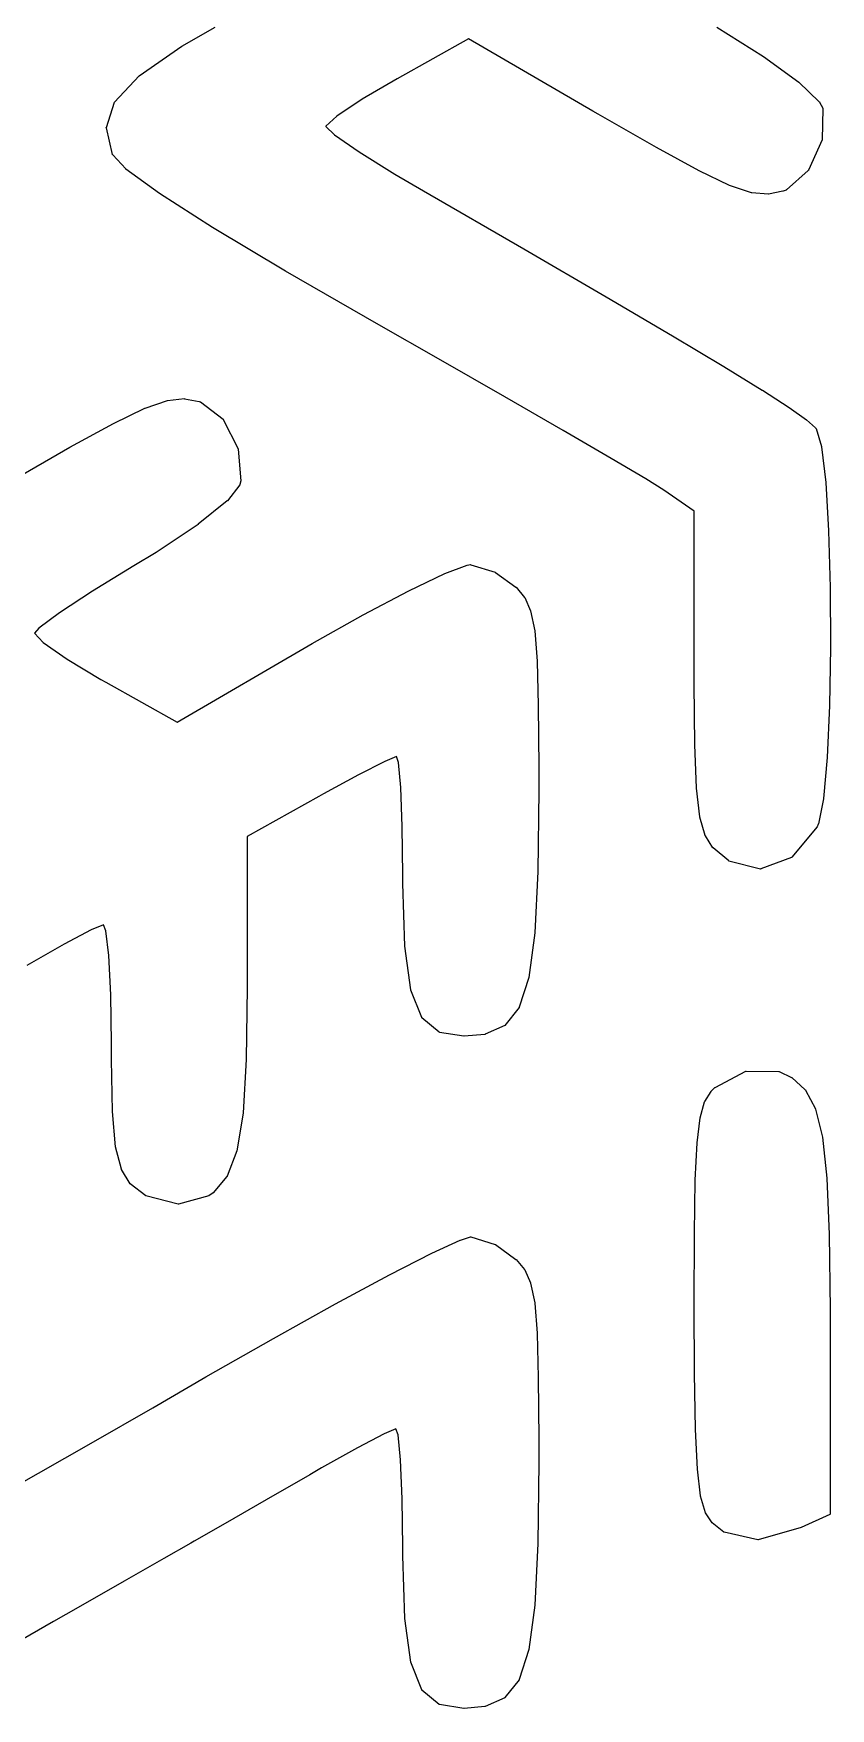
# Model space of a CAD drawing. Extents: x 175 to 215.1, y -115.1 to -74.9.
# Drawn here: x 209.1 to 215.12, y -95.77 to -83.11 of the extents above; entities that cross this region are included whole.
import ezdxf

# ---------------------------------------------------------------- set-up
doc = ezdxf.new("R2010")
doc.units = 0
doc.layers.add('BLACK', color=7, linetype='CONTINUOUS')

msp = doc.modelspace()

# ---------------------------------------------------------------- linework, layer by layer
at = {"layer": 'BLACK', "linetype": 'CONTINUOUS'}
for p, q in [((210.225, -83.2027), (210.476, -83.0577)), ((212.389, -83.1476), (211.85, -83.4491)), ((213.329, -83.694), (212.389, -83.1476)), ((214.265, -83.0581), (214.618, -83.2795)), ((209.902, -83.4261), (210.225, -83.2029)), ((210.225, -83.2028), (210.225, -83.2027)), ((210.225, -83.2029), (210.225, -83.2028)), ((210.225, -83.2029), (210.225, -83.2029)), ((214.618, -83.2795), (214.618, -83.2795)), ((214.618, -83.2795), (214.618, -83.2796)), ((214.618, -83.2796), (214.618, -83.2797)), ((214.618, -83.2797), (214.885, -83.4746)), ((209.716, -83.6248), (209.901, -83.4268)), ((209.901, -83.4267), (209.902, -83.4265)), ((209.901, -83.4268), (209.901, -83.4267)), ((209.901, -83.4267), (209.901, -83.4267)), ((209.901, -83.4268), (209.901, -83.4268)), ((209.902, -83.4265), (209.902, -83.4261)), ((209.902, -83.4261), (209.902, -83.4261)), ((209.902, -83.4261), (209.902, -83.4261)), ((211.85, -83.4491), (211.587, -83.6039)), ((214.885, -83.4746), (214.885, -83.4746)), ((214.885, -83.4746), (214.885, -83.4748)), ((214.885, -83.4748), (214.886, -83.475)), ((214.886, -83.475), (215.039, -83.6234)), ((209.654, -83.8174), (209.715, -83.6267)), ((209.715, -83.6261), (209.716, -83.6257)), ((209.715, -83.6264), (209.715, -83.6261)), ((209.715, -83.6265), (209.715, -83.6264)), ((209.715, -83.6266), (209.715, -83.6265)), ((209.715, -83.6267), (209.715, -83.6266)), ((209.716, -83.6249), (209.716, -83.6248)), ((209.716, -83.6248), (209.716, -83.6248)), ((209.716, -83.6252), (209.716, -83.6249)), ((209.716, -83.6256), (209.716, -83.6252)), ((209.716, -83.6257), (209.716, -83.6256)), ((209.716, -83.6256), (209.716, -83.6256)), ((211.587, -83.6039), (211.395, -83.7322)), ((215.039, -83.6234), (215.039, -83.6235)), ((215.039, -83.6235), (215.039, -83.6236)), ((215.039, -83.6236), (215.039, -83.6238)), ((215.039, -83.6238), (215.04, -83.624)), ((215.04, -83.624), (215.04, -83.6242)), ((215.04, -83.6242), (215.04, -83.6244)), ((215.04, -83.6244), (215.04, -83.6246)), ((215.04, -83.6246), (215.065, -83.6708)), ((215.066, -83.6733), (215.061, -83.9096)), ((215.065, -83.6708), (215.065, -83.6709)), ((215.065, -83.6709), (215.065, -83.6711)), ((215.065, -83.6711), (215.065, -83.6714)), ((215.065, -83.6714), (215.065, -83.6716)), ((215.065, -83.6716), (215.066, -83.6718)), ((215.066, -83.6718), (215.066, -83.6721)), ((215.066, -83.6721), (215.066, -83.6723)), ((215.066, -83.6723), (215.066, -83.6726)), ((215.066, -83.6726), (215.066, -83.6728)), ((215.066, -83.6728), (215.066, -83.673)), ((215.066, -83.673), (215.066, -83.6733)), ((211.395, -83.7322), (211.312, -83.8081)), ((213.369, -83.7173), (213.329, -83.694)), ((213.329, -83.694), (213.329, -83.694)), ((213.809, -83.9693), (213.369, -83.7173)), ((213.369, -83.7173), (213.369, -83.7173)), ((209.653, -83.8182), (209.654, -83.8181)), ((209.653, -83.8184), (209.653, -83.8182)), ((209.653, -83.8187), (209.653, -83.8184)), ((209.653, -83.819), (209.653, -83.8187)), ((209.653, -83.8192), (209.653, -83.819)), ((209.653, -83.8193), (209.653, -83.8192)), ((209.654, -83.8197), (209.653, -83.8193)), ((209.654, -83.8177), (209.654, -83.8174)), ((209.654, -83.8181), (209.654, -83.8177)), ((209.654, -83.82), (209.654, -83.8197)), ((209.654, -83.8201), (209.654, -83.82)), ((209.701, -84.0216), (209.654, -83.8201)), ((211.312, -83.8081), (211.312, -83.8087)), ((211.312, -83.8087), (211.378, -83.8724)), ((211.378, -83.8724), (211.563, -84)), ((215.06, -83.9115), (214.957, -84.1407)), ((215.061, -83.9106), (215.06, -83.911)), ((215.06, -83.911), (215.06, -83.9115)), ((215.061, -83.9096), (215.061, -83.9096)), ((215.061, -83.9096), (215.061, -83.9101)), ((215.061, -83.9101), (215.061, -83.9106)), ((215.061, -83.9106), (215.061, -83.9106)), ((215.061, -83.9106), (215.061, -83.9106)), ((209.701, -84.0218), (209.701, -84.0216)), ((209.701, -84.0221), (209.701, -84.0218)), ((209.701, -84.0223), (209.701, -84.0221)), ((209.701, -84.0225), (209.701, -84.0223)), ((209.701, -84.0227), (209.701, -84.0225)), ((209.702, -84.023), (209.701, -84.0227)), ((209.702, -84.0232), (209.702, -84.023)), ((209.702, -84.0233), (209.702, -84.0232)), ((209.702, -84.0235), (209.702, -84.0233)), ((209.702, -84.0238), (209.702, -84.0235)), ((209.802, -84.1303), (209.702, -84.0238)), ((209.702, -84.0238), (209.702, -84.0238)), ((211.563, -84), (211.833, -84.169)), ((213.809, -83.9694), (213.809, -83.9693)), ((213.809, -83.9693), (213.809, -83.9693)), ((213.809, -83.9693), (213.809, -83.9693)), ((214.131, -84.1449), (213.809, -83.9694)), ((209.802, -84.1306), (209.802, -84.1303)), ((209.802, -84.1309), (209.802, -84.1306)), ((209.802, -84.131), (209.802, -84.1309)), ((210.054, -84.3153), (209.802, -84.131)), ((211.833, -84.169), (212.049, -84.2966)), ((214.131, -84.145), (214.131, -84.1449)), ((214.131, -84.1449), (214.131, -84.1449)), ((214.362, -84.2549), (214.131, -84.145)), ((214.131, -84.145), (214.131, -84.145)), ((214.956, -84.1424), (214.791, -84.2888)), ((214.957, -84.1416), (214.956, -84.142)), ((214.956, -84.142), (214.956, -84.1423)), ((214.956, -84.1423), (214.956, -84.1423)), ((214.956, -84.1423), (214.956, -84.1424)), ((214.957, -84.1407), (214.957, -84.1407)), ((214.957, -84.1407), (214.957, -84.1408)), ((214.957, -84.1408), (214.957, -84.1408)), ((214.957, -84.1408), (214.957, -84.1412)), ((214.957, -84.1412), (214.957, -84.1416)), ((214.957, -84.1416), (214.957, -84.1416)), ((214.957, -84.1416), (214.957, -84.1416)), ((212.049, -84.2966), (212.049, -84.2966)), ((212.049, -84.2966), (212.807, -84.7352)), ((214.362, -84.2551), (214.362, -84.2549)), ((214.362, -84.2549), (214.362, -84.2549)), ((214.528, -84.31), (214.362, -84.2551)), ((214.362, -84.2551), (214.362, -84.2551)), ((214.765, -84.2986), (214.655, -84.3211)), ((214.766, -84.2985), (214.765, -84.2986)), ((214.789, -84.2897), (214.766, -84.2984)), ((214.766, -84.2984), (214.766, -84.2984)), ((214.766, -84.2984), (214.766, -84.2985)), ((214.79, -84.2895), (214.789, -84.2897)), ((214.791, -84.289), (214.79, -84.2893)), ((214.79, -84.2893), (214.79, -84.2893)), ((214.79, -84.2893), (214.79, -84.2894)), ((214.79, -84.2894), (214.79, -84.2895)), ((214.791, -84.2888), (214.791, -84.2888)), ((214.791, -84.2888), (214.791, -84.289)), ((210.054, -84.3154), (210.054, -84.3153)), ((210.054, -84.3153), (210.054, -84.3153)), ((210.455, -84.5729), (210.054, -84.3154)), ((210.054, -84.3154), (210.054, -84.3154)), ((214.528, -84.3101), (214.528, -84.31)), ((214.528, -84.3102), (214.528, -84.3101)), ((214.528, -84.3101), (214.528, -84.3101)), ((214.528, -84.3103), (214.528, -84.3102)), ((214.529, -84.3103), (214.528, -84.3103)), ((214.654, -84.3211), (214.529, -84.3103)), ((214.529, -84.3103), (214.529, -84.3103)), ((214.529, -84.3103), (214.529, -84.3103)), ((214.655, -84.3211), (214.654, -84.3211)), ((214.654, -84.3211), (214.654, -84.3212)), ((214.654, -84.3212), (214.654, -84.3211)), ((214.654, -84.3211), (214.654, -84.3211)), ((214.655, -84.3211), (214.655, -84.3211)), ((214.655, -84.3211), (214.655, -84.3211)), ((214.655, -84.3211), (214.655, -84.3211)), ((210.456, -84.573), (210.455, -84.5729)), ((210.455, -84.5729), (210.455, -84.5729)), ((211.008, -84.9041), (210.456, -84.573)), ((210.456, -84.573), (210.456, -84.573)), ((212.807, -84.7352), (212.807, -84.7352)), ((212.807, -84.7352), (212.807, -84.7352)), ((212.807, -84.7352), (213.43, -85.0977)), ((211.712, -85.3092), (211.008, -84.9041)), ((211.008, -84.9041), (211.008, -84.9041)), ((211.008, -84.9041), (211.008, -84.9041)), ((211.008, -84.9041), (211.008, -84.9041)), ((213.43, -85.0977), (213.43, -85.0977)), ((213.43, -85.0977), (213.43, -85.0977)), ((213.43, -85.0977), (213.93, -85.3915)), ((212.163, -85.5655), (211.712, -85.3092)), ((211.712, -85.3092), (211.712, -85.3092)), ((211.712, -85.3092), (211.712, -85.3092)), ((213.93, -85.3915), (213.93, -85.3915)), ((213.93, -85.3915), (213.93, -85.3915)), ((213.93, -85.3915), (214.319, -85.6238)), ((212.663, -85.8514), (212.163, -85.5655)), ((212.163, -85.5655), (212.163, -85.5655)), ((214.319, -85.6238), (214.319, -85.6239)), ((214.319, -85.6239), (214.319, -85.6239)), ((214.319, -85.6239), (214.609, -85.8021)), ((214.609, -85.8021), (214.61, -85.8021)), ((214.61, -85.8021), (214.61, -85.8022)), ((214.61, -85.8022), (214.61, -85.8022)), ((214.61, -85.8022), (214.813, -85.9337)), ((209.708, -86.0533), (209.945, -85.939)), ((209.945, -85.9389), (209.946, -85.9388)), ((209.945, -85.939), (209.945, -85.9389)), ((209.945, -85.939), (209.945, -85.939)), ((209.946, -85.9388), (210.115, -85.8803)), ((210.115, -85.8801), (210.116, -85.88)), ((210.115, -85.8802), (210.115, -85.8801)), ((210.115, -85.8803), (210.115, -85.8802)), ((210.115, -85.8802), (210.115, -85.8802)), ((210.115, -85.8803), (210.115, -85.8803)), ((210.116, -85.88), (210.243, -85.8664)), ((210.116, -85.88), (210.116, -85.88)), ((210.116, -85.88), (210.116, -85.88)), ((210.243, -85.8664), (210.243, -85.8664)), ((210.243, -85.8664), (210.243, -85.8664)), ((210.243, -85.8664), (210.243, -85.8664)), ((210.243, -85.8664), (210.244, -85.8664)), ((210.244, -85.8664), (210.244, -85.8664)), ((210.244, -85.8664), (210.244, -85.8665)), ((210.244, -85.8665), (210.244, -85.8665)), ((210.244, -85.8665), (210.355, -85.887)), ((210.355, -85.887), (210.355, -85.887)), ((210.355, -85.887), (210.355, -85.8871)), ((210.355, -85.8871), (210.356, -85.8871)), ((210.356, -85.8871), (210.363, -85.8895)), ((210.363, -85.8895), (210.363, -85.8895)), ((210.363, -85.8895), (210.364, -85.8896)), ((210.364, -85.8896), (210.364, -85.8898)), ((210.364, -85.8898), (210.364, -85.8898)), ((210.364, -85.8898), (210.364, -85.8899)), ((210.364, -85.8899), (210.365, -85.8901)), ((210.365, -85.8901), (210.365, -85.8903)), ((210.365, -85.8903), (210.535, -86.021)), ((212.663, -85.8515), (212.663, -85.8514)), ((213.105, -86.1068), (212.663, -85.8515)), ((214.813, -85.9337), (214.813, -85.9338)), ((214.813, -85.9338), (214.813, -85.9338)), ((214.813, -85.9338), (214.813, -85.9338)), ((214.813, -85.9338), (214.943, -86.026)), ((209.378, -86.2342), (209.708, -86.0534)), ((209.708, -86.0534), (209.708, -86.0533)), ((209.708, -86.0533), (209.708, -86.0533)), ((209.708, -86.0534), (209.708, -86.0534)), ((210.535, -86.021), (210.535, -86.021)), ((210.535, -86.021), (210.535, -86.0211)), ((210.535, -86.0211), (210.535, -86.0211)), ((210.535, -86.0211), (210.536, -86.0214)), ((210.536, -86.0214), (210.536, -86.0217)), ((210.536, -86.0217), (210.536, -86.0218)), ((210.536, -86.0218), (210.536, -86.0218)), ((210.536, -86.0218), (210.536, -86.0222)), ((210.536, -86.0222), (210.536, -86.0225)), ((210.536, -86.0225), (210.536, -86.0226)), ((210.536, -86.0226), (210.536, -86.0227)), ((210.536, -86.0227), (210.649, -86.2456)), ((214.943, -86.026), (214.943, -86.0261)), ((214.943, -86.0261), (214.943, -86.0262)), ((214.943, -86.0262), (214.943, -86.0264)), ((214.943, -86.0264), (215.01, -86.0866)), ((213.468, -86.3183), (213.105, -86.1068)), ((213.105, -86.1068), (213.105, -86.1068)), ((215.01, -86.0866), (215.01, -86.0866)), ((215.01, -86.0866), (215.01, -86.0869)), ((215.01, -86.0869), (215.011, -86.0871)), ((215.011, -86.0871), (215.014, -86.0912)), ((215.014, -86.0912), (215.014, -86.0912)), ((215.014, -86.0912), (215.014, -86.0916)), ((215.014, -86.0916), (215.015, -86.092)), ((215.015, -86.092), (215.015, -86.092)), ((215.015, -86.092), (215.015, -86.0921)), ((215.015, -86.0921), (215.015, -86.0926)), ((215.015, -86.0926), (215.015, -86.0929)), ((215.015, -86.0929), (215.015, -86.093)), ((215.015, -86.093), (215.015, -86.093)), ((215.015, -86.093), (215.015, -86.093)), ((215.015, -86.093), (215.056, -86.2291)), ((208.929, -86.4924), (209.378, -86.2342)), ((209.378, -86.2342), (209.378, -86.2342)), ((209.378, -86.2342), (209.378, -86.2342)), ((209.378, -86.2342), (209.378, -86.2342)), ((210.649, -86.2456), (210.649, -86.2457)), ((210.649, -86.2457), (210.649, -86.2461)), ((210.649, -86.2461), (210.65, -86.2465)), ((210.65, -86.2465), (210.65, -86.2465)), ((210.65, -86.2465), (210.65, -86.2466)), ((210.65, -86.2466), (210.65, -86.2471)), ((210.65, -86.2471), (210.65, -86.2475)), ((210.65, -86.2475), (210.669, -86.487)), ((213.468, -86.3184), (213.468, -86.3183)), ((213.468, -86.3183), (213.468, -86.3183)), ((213.729, -86.4731), (213.468, -86.3184)), ((215.056, -86.2291), (215.056, -86.2291)), ((215.056, -86.2291), (215.056, -86.2296)), ((215.056, -86.2296), (215.056, -86.2299)), ((215.056, -86.2299), (215.088, -86.4991)), ((210.662, -86.5178), (210.568, -86.6387)), ((210.663, -86.517), (210.662, -86.5174)), ((210.662, -86.5174), (210.662, -86.5177)), ((210.662, -86.5177), (210.662, -86.5178)), ((210.662, -86.5178), (210.662, -86.5178)), ((210.669, -86.4884), (210.663, -86.5159)), ((210.663, -86.5159), (210.663, -86.5159)), ((210.663, -86.5159), (210.663, -86.516)), ((210.663, -86.516), (210.663, -86.5161)), ((210.663, -86.5161), (210.663, -86.5165)), ((210.663, -86.5165), (210.663, -86.5168)), ((210.663, -86.5168), (210.663, -86.5169)), ((210.663, -86.5169), (210.663, -86.517)), ((210.669, -86.487), (210.669, -86.487)), ((210.669, -86.487), (210.669, -86.4873)), ((210.669, -86.4873), (210.669, -86.4875)), ((210.669, -86.4875), (210.669, -86.4877)), ((210.669, -86.4877), (210.669, -86.488)), ((210.669, -86.488), (210.669, -86.4882)), ((210.669, -86.4882), (210.669, -86.4884)), ((213.864, -86.5577), (213.729, -86.4731)), ((214.095, -86.7168), (213.864, -86.5577)), ((215.088, -86.4991), (215.088, -86.4992)), ((215.088, -86.4992), (215.088, -86.4993)), ((215.088, -86.4993), (215.088, -86.4994)), ((215.088, -86.4994), (215.11, -86.8655)), ((210.567, -86.6395), (210.348, -86.816)), ((210.568, -86.6391), (210.567, -86.6394)), ((210.567, -86.6394), (210.567, -86.6395)), ((210.567, -86.6395), (210.567, -86.6395)), ((210.568, -86.6387), (210.568, -86.6387)), ((210.568, -86.6387), (210.568, -86.6388)), ((210.568, -86.6388), (210.568, -86.6388)), ((210.568, -86.6388), (210.568, -86.6391)), ((210.348, -86.8162), (210.03, -87.0282)), ((210.348, -86.816), (210.348, -86.816)), ((210.348, -86.816), (210.348, -86.8161)), ((210.348, -86.8161), (210.348, -86.8162)), ((214.095, -87.9083), (214.095, -86.7168)), ((215.11, -86.8655), (215.11, -86.8656)), ((215.11, -86.8656), (215.11, -86.8656)), ((215.11, -86.8656), (215.11, -86.8657)), ((215.11, -86.8657), (215.122, -87.2927)), ((210.03, -87.0283), (209.862, -87.1299)), ((210.03, -87.0282), (210.03, -87.0282)), ((210.03, -87.0282), (210.03, -87.0283)), ((210.03, -87.0283), (210.03, -87.0283)), ((209.862, -87.1299), (209.549, -87.3202)), ((209.862, -87.1299), (209.862, -87.1299)), ((209.862, -87.1299), (209.862, -87.1299)), ((211.938, -87.3183), (212.21, -87.188)), ((212.21, -87.1878), (212.379, -87.1248)), ((212.21, -87.1879), (212.21, -87.1878)), ((212.21, -87.188), (212.21, -87.1879)), ((212.21, -87.188), (212.21, -87.188)), ((212.379, -87.1246), (212.38, -87.1245)), ((212.379, -87.1247), (212.379, -87.1246)), ((212.379, -87.1248), (212.379, -87.1247)), ((212.379, -87.1247), (212.379, -87.1247)), ((212.379, -87.1247), (212.379, -87.1247)), ((212.38, -87.1245), (212.404, -87.121)), ((212.38, -87.1245), (212.38, -87.1245)), ((212.38, -87.1245), (212.38, -87.1245)), ((212.404, -87.121), (212.404, -87.121)), ((212.404, -87.121), (212.404, -87.121)), ((212.404, -87.121), (212.404, -87.121)), ((212.404, -87.121), (212.405, -87.121)), ((212.405, -87.121), (212.405, -87.121)), ((212.405, -87.121), (212.405, -87.121)), ((212.405, -87.121), (212.405, -87.121)), ((212.405, -87.121), (212.406, -87.1211)), ((212.406, -87.1211), (212.406, -87.1212)), ((212.406, -87.1212), (212.406, -87.1212)), ((212.406, -87.1212), (212.406, -87.1212)), ((212.406, -87.1212), (212.592, -87.1787)), ((212.592, -87.1787), (212.592, -87.1788)), ((212.592, -87.1788), (212.592, -87.1789)), ((212.592, -87.1789), (212.593, -87.179)), ((212.593, -87.179), (212.593, -87.1791)), ((212.593, -87.1791), (212.593, -87.1792)), ((212.593, -87.1792), (212.593, -87.1793)), ((212.593, -87.1793), (212.594, -87.1795)), ((212.594, -87.1795), (212.748, -87.2913)), ((209.549, -87.3202), (209.299, -87.4841)), ((211.593, -87.4999), (211.938, -87.3183)), ((211.938, -87.3183), (211.938, -87.3183)), ((211.938, -87.3183), (211.938, -87.3183)), ((211.938, -87.3183), (211.938, -87.3183)), ((212.748, -87.2913), (212.748, -87.2913)), ((212.748, -87.2913), (212.748, -87.2914)), ((212.748, -87.2914), (212.748, -87.2914)), ((212.748, -87.2914), (212.749, -87.2917)), ((212.749, -87.2917), (212.749, -87.292)), ((212.749, -87.292), (212.749, -87.2921)), ((212.749, -87.2921), (212.749, -87.2921)), ((212.749, -87.2921), (212.813, -87.3685)), ((215.122, -87.2927), (215.122, -87.2927)), ((215.122, -87.2927), (215.122, -87.2928)), ((215.122, -87.2928), (215.122, -87.2928)), ((215.122, -87.2928), (215.124, -87.7446)), ((212.813, -87.3685), (212.813, -87.3686)), ((212.813, -87.3686), (212.813, -87.3687)), ((212.813, -87.3687), (212.813, -87.3688)), ((212.813, -87.3688), (212.813, -87.3691)), ((212.813, -87.3691), (212.814, -87.3694)), ((212.814, -87.3694), (212.814, -87.3695)), ((212.814, -87.3695), (212.814, -87.3696)), ((212.814, -87.3696), (212.859, -87.4693)), ((212.859, -87.4693), (212.859, -87.4694)), ((212.859, -87.4694), (212.859, -87.4694)), ((212.859, -87.4694), (212.859, -87.4694)), ((212.859, -87.4694), (212.859, -87.4699)), ((212.859, -87.4699), (212.859, -87.4703)), ((212.859, -87.4703), (212.859, -87.4703)), ((212.859, -87.4703), (212.859, -87.4704)), ((212.859, -87.4704), (212.89, -87.6209)), ((209.144, -87.6003), (209.111, -87.6393)), ((209.299, -87.4841), (209.144, -87.6003)), ((211.209, -87.7169), (211.593, -87.5)), ((211.593, -87.5), (211.593, -87.4999)), ((211.593, -87.4999), (211.593, -87.4999)), ((211.593, -87.4999), (211.593, -87.4999)), ((209.111, -87.6393), (209.177, -87.7085)), ((209.177, -87.7085), (209.357, -87.8345)), ((210.188, -88.3107), (211.209, -87.7169)), ((211.209, -87.7169), (211.209, -87.7169)), ((211.209, -87.7169), (211.209, -87.7169)), ((212.89, -87.6209), (212.89, -87.6209)), ((212.89, -87.6209), (212.89, -87.6212)), ((212.89, -87.6212), (212.89, -87.6214)), ((212.89, -87.6214), (212.908, -87.8503)), ((209.357, -87.8345), (209.613, -87.9887)), ((212.908, -87.8503), (212.908, -87.8504)), ((212.908, -87.8504), (212.908, -87.8505)), ((212.908, -87.8505), (212.908, -87.8505)), ((212.908, -87.8505), (212.917, -88.1853)), ((215.124, -87.7447), (215.117, -88.1853)), ((215.124, -87.7446), (215.124, -87.7447)), ((215.124, -87.7447), (215.124, -87.7447)), ((215.124, -87.7447), (215.124, -87.7447)), ((214.095, -88.0221), (214.095, -87.9083)), ((209.613, -87.9887), (209.649, -88.009)), ((209.649, -88.009), (209.649, -88.009)), ((209.649, -88.009), (210.188, -88.3107)), ((214.095, -88.0222), (214.095, -88.0221)), ((214.1, -88.4829), (214.095, -88.0222)), ((212.917, -88.1853), (212.917, -88.1854)), ((212.917, -88.1854), (212.917, -88.1854)), ((212.917, -88.1854), (212.917, -88.1854)), ((212.917, -88.1854), (212.92, -88.6537)), ((215.117, -88.1855), (215.099, -88.5788)), ((215.117, -88.1853), (215.117, -88.1854)), ((215.117, -88.1854), (215.117, -88.1855)), ((215.117, -88.1855), (215.117, -88.1855)), ((214.1, -88.483), (214.1, -88.4829)), ((214.1, -88.4831), (214.1, -88.483)), ((214.1, -88.483), (214.1, -88.483)), ((214.113, -88.8087), (214.1, -88.4831)), ((211.758, -88.6084), (211.559, -88.7098)), ((211.846, -88.572), (211.758, -88.6084)), ((211.86, -88.617), (211.846, -88.572)), ((215.099, -88.579), (215.071, -88.889)), ((215.099, -88.5788), (215.099, -88.5789)), ((215.099, -88.5789), (215.099, -88.579)), ((215.099, -88.579), (215.099, -88.579)), ((211.559, -88.7098), (211.294, -88.8534)), ((211.878, -88.8052), (211.86, -88.617)), ((212.92, -88.6537), (212.92, -88.6537)), ((212.92, -88.6537), (212.92, -88.8249)), ((211.294, -88.8534), (211.259, -88.8733)), ((211.294, -88.8534), (211.294, -88.8534)), ((211.889, -89.1008), (211.878, -88.8052)), ((212.92, -88.825), (212.913, -89.4391)), ((212.92, -88.8249), (212.92, -88.825)), ((214.113, -88.8088), (214.113, -88.8087)), ((214.113, -88.8089), (214.113, -88.8088)), ((214.113, -88.809), (214.113, -88.8089)), ((214.138, -89.0277), (214.113, -88.809)), ((211.259, -88.8733), (210.718, -89.1755)), ((215.071, -88.8896), (215.033, -89.0802)), ((215.071, -88.889), (215.071, -88.8891)), ((215.071, -88.8891), (215.071, -88.8893)), ((215.071, -88.8893), (215.071, -88.8896)), ((211.894, -89.4689), (211.889, -89.1008)), ((214.138, -89.0281), (214.138, -89.0277)), ((214.138, -89.0285), (214.138, -89.0281)), ((214.178, -89.1687), (214.138, -89.0285)), ((214.138, -89.0285), (214.138, -89.0285)), ((215.023, -89.1033), (214.833, -89.3315)), ((215.032, -89.0812), (215.023, -89.1021)), ((215.023, -89.1021), (215.023, -89.1021)), ((215.023, -89.1021), (215.023, -89.1023)), ((215.023, -89.1023), (215.023, -89.1025)), ((215.023, -89.1025), (215.023, -89.1027)), ((215.023, -89.1027), (215.023, -89.103)), ((215.023, -89.103), (215.023, -89.1031)), ((215.023, -89.1031), (215.023, -89.1033)), ((215.033, -89.0802), (215.032, -89.0812)), ((215.032, -89.0812), (215.032, -89.0812)), ((215.033, -89.0802), (215.033, -89.0802)), ((210.718, -89.1755), (210.718, -90.3139)), ((214.178, -89.1688), (214.178, -89.1687)), ((214.178, -89.1691), (214.178, -89.1688)), ((214.178, -89.1693), (214.178, -89.1691)), ((214.178, -89.1696), (214.178, -89.1693)), ((214.178, -89.1697), (214.178, -89.1696)), ((214.179, -89.1699), (214.178, -89.1697)), ((214.179, -89.17), (214.179, -89.1699)), ((214.236, -89.2599), (214.179, -89.17)), ((214.236, -89.26), (214.236, -89.2599)), ((214.236, -89.2603), (214.236, -89.26)), ((214.236, -89.2604), (214.236, -89.2603)), ((214.237, -89.2606), (214.236, -89.2604)), ((214.237, -89.2608), (214.237, -89.2606)), ((214.237, -89.261), (214.237, -89.2608)), ((214.355, -89.3598), (214.237, -89.261)), ((214.237, -89.261), (214.237, -89.261)), ((214.355, -89.3599), (214.355, -89.3598)), ((214.355, -89.36), (214.355, -89.3599)), ((214.356, -89.3602), (214.355, -89.36)), ((214.356, -89.3604), (214.356, -89.3602)), ((214.356, -89.3605), (214.356, -89.3604)), ((214.356, -89.3604), (214.356, -89.3604)), ((214.357, -89.3606), (214.356, -89.3605)), ((214.357, -89.3608), (214.357, -89.3606)), ((214.595, -89.4211), (214.357, -89.3608)), ((214.357, -89.3608), (214.357, -89.3608)), ((214.357, -89.3608), (214.357, -89.3608)), ((214.357, -89.3608), (214.357, -89.3608)), ((214.83, -89.333), (214.598, -89.4209)), ((214.831, -89.3329), (214.83, -89.333)), ((214.832, -89.3324), (214.831, -89.3326)), ((214.831, -89.3326), (214.831, -89.3327)), ((214.831, -89.3327), (214.831, -89.3328)), ((214.831, -89.3328), (214.831, -89.3329)), ((214.833, -89.3315), (214.832, -89.3316)), ((214.832, -89.3316), (214.832, -89.3318)), ((214.832, -89.3318), (214.832, -89.332)), ((214.832, -89.332), (214.832, -89.3321)), ((214.832, -89.3321), (214.832, -89.3322)), ((214.832, -89.3322), (214.832, -89.3324)), ((211.894, -89.5312), (211.894, -89.4689)), ((212.913, -89.4393), (212.891, -89.9042)), ((212.913, -89.4391), (212.913, -89.4392)), ((212.913, -89.4392), (212.913, -89.4392)), ((212.913, -89.4392), (212.913, -89.4393)), ((214.596, -89.4212), (214.595, -89.4211)), ((214.595, -89.4211), (214.595, -89.4211)), ((214.595, -89.4211), (214.595, -89.4211)), ((214.595, -89.4211), (214.595, -89.4211)), ((214.597, -89.4212), (214.596, -89.4212)), ((214.596, -89.4212), (214.596, -89.4212)), ((214.596, -89.4212), (214.596, -89.4212)), ((214.596, -89.4212), (214.596, -89.4212)), ((214.596, -89.4212), (214.596, -89.4212)), ((214.598, -89.4209), (214.597, -89.4209)), ((214.597, -89.4209), (214.597, -89.4209)), ((214.597, -89.4209), (214.597, -89.4209)), ((214.597, -89.4209), (214.597, -89.421)), ((214.597, -89.421), (214.597, -89.4212)), ((214.597, -89.4212), (214.597, -89.4212)), ((211.894, -89.5313), (211.894, -89.5312)), ((211.894, -89.5312), (211.894, -89.5312)), ((211.908, -90.0048), (211.894, -89.5313)), ((211.894, -89.5313), (211.894, -89.5313)), ((209.631, -89.842), (209.54, -89.8807)), ((209.65, -89.8873), (209.631, -89.842)), ((209.335, -89.9903), (209.054, -90.1499)), ((209.54, -89.8807), (209.335, -89.9903)), ((209.672, -90.0753), (209.65, -89.8873)), ((211.909, -90.0051), (211.908, -90.0048)), ((211.909, -90.0053), (211.909, -90.0051)), ((211.909, -90.0054), (211.909, -90.0053)), ((211.953, -90.3351), (211.909, -90.0054)), ((212.891, -89.9046), (212.846, -90.24)), ((212.891, -89.9042), (212.891, -89.9043)), ((212.891, -89.9043), (212.891, -89.9044)), ((212.891, -89.9044), (212.891, -89.9046)), ((209.687, -90.3709), (209.672, -90.0753)), ((212.846, -90.2409), (212.773, -90.4665)), ((212.846, -90.24), (212.846, -90.2401)), ((212.846, -90.2401), (212.846, -90.2405)), ((212.846, -90.2405), (212.846, -90.2409)), ((209.692, -90.7388), (209.687, -90.3709)), ((210.718, -90.3139), (210.711, -90.8612)), ((211.953, -90.3352), (211.953, -90.3351)), ((211.953, -90.3353), (211.953, -90.3352)), ((211.953, -90.3357), (211.953, -90.3353)), ((211.954, -90.3361), (211.953, -90.3357)), ((211.954, -90.3362), (211.954, -90.3361)), ((211.954, -90.3363), (211.954, -90.3362)), ((212.037, -90.5443), (211.954, -90.3363)), ((211.954, -90.3363), (211.954, -90.3363)), ((212.772, -90.468), (212.665, -90.6036)), ((212.773, -90.4672), (212.772, -90.4673)), ((212.772, -90.4673), (212.772, -90.4674)), ((212.772, -90.4674), (212.772, -90.4677)), ((212.772, -90.4677), (212.772, -90.468)), ((212.773, -90.4665), (212.773, -90.4665)), ((212.773, -90.4665), (212.773, -90.4669)), ((212.773, -90.4669), (212.773, -90.4672)), ((212.037, -90.5445), (212.037, -90.5443)), ((212.037, -90.5447), (212.037, -90.5445)), ((212.037, -90.545), (212.037, -90.5447)), ((212.037, -90.5452), (212.037, -90.545)), ((212.037, -90.5454), (212.037, -90.5452)), ((212.038, -90.5456), (212.037, -90.5454)), ((212.038, -90.5458), (212.038, -90.5456)), ((212.038, -90.546), (212.038, -90.5458)), ((212.038, -90.5461), (212.038, -90.546)), ((212.038, -90.5463), (212.038, -90.5461)), ((212.168, -90.6544), (212.038, -90.5463)), ((212.038, -90.5463), (212.038, -90.5463)), ((212.663, -90.605), (212.516, -90.6703)), ((212.664, -90.6046), (212.663, -90.6047)), ((212.663, -90.6047), (212.663, -90.6049)), ((212.663, -90.6049), (212.663, -90.605)), ((212.663, -90.605), (212.663, -90.605)), ((212.665, -90.6038), (212.664, -90.6039)), ((212.664, -90.6039), (212.664, -90.6041)), ((212.664, -90.6041), (212.664, -90.6043)), ((212.664, -90.6043), (212.664, -90.6044)), ((212.664, -90.6044), (212.664, -90.6046)), ((212.665, -90.6036), (212.665, -90.6036)), ((212.665, -90.6036), (212.665, -90.6038)), ((209.693, -90.8614), (209.692, -90.7388)), ((209.692, -90.7388), (209.692, -90.7388)), ((212.168, -90.6546), (212.168, -90.6544)), ((212.169, -90.6548), (212.168, -90.6546)), ((212.169, -90.6549), (212.169, -90.6548)), ((212.169, -90.655), (212.169, -90.6549)), ((212.169, -90.6551), (212.169, -90.655)), ((212.17, -90.6552), (212.169, -90.6551)), ((212.17, -90.6553), (212.17, -90.6552)), ((212.17, -90.6554), (212.17, -90.6553)), ((212.171, -90.6555), (212.17, -90.6554)), ((212.17, -90.6554), (212.17, -90.6554)), ((212.355, -90.6856), (212.171, -90.6555)), ((212.171, -90.6555), (212.171, -90.6555)), ((212.356, -90.6856), (212.355, -90.6856)), ((212.356, -90.6857), (212.356, -90.6856)), ((212.357, -90.6857), (212.356, -90.6857)), ((212.356, -90.6857), (212.356, -90.6857)), ((212.356, -90.6857), (212.356, -90.6857)), ((212.514, -90.6707), (212.357, -90.6857)), ((212.357, -90.6857), (212.357, -90.6857)), ((212.357, -90.6857), (212.357, -90.6857)), ((212.515, -90.6706), (212.514, -90.6707)), ((212.514, -90.6707), (212.514, -90.6707)), ((212.516, -90.6703), (212.515, -90.6704)), ((212.515, -90.6704), (212.515, -90.6704)), ((212.515, -90.6704), (212.515, -90.6705)), ((212.515, -90.6705), (212.515, -90.6706)), ((212.515, -90.6706), (212.515, -90.6706)), ((209.693, -90.8615), (209.693, -90.8614)), ((209.693, -90.8614), (209.693, -90.8614)), ((209.693, -90.8614), (209.693, -90.8614)), ((209.701, -91.2546), (209.693, -90.8615)), ((210.711, -90.8614), (210.686, -91.265)), ((210.711, -90.8612), (210.711, -90.8613)), ((210.711, -90.8613), (210.711, -90.8614)), ((210.711, -90.8614), (210.711, -90.8614)), ((214.253, -91.0717), (214.485, -90.9499)), ((214.485, -90.9497), (214.486, -90.9496)), ((214.485, -90.9498), (214.485, -90.9497)), ((214.485, -90.9499), (214.485, -90.9498)), ((214.485, -90.9499), (214.485, -90.9499)), ((214.486, -90.9495), (214.486, -90.9494)), ((214.486, -90.9494), (214.487, -90.9494)), ((214.486, -90.9496), (214.486, -90.9495)), ((214.486, -90.9495), (214.486, -90.9495)), ((214.487, -90.9494), (214.487, -90.9493)), ((214.487, -90.9493), (214.734, -90.9521)), ((214.487, -90.9494), (214.487, -90.9494)), ((214.487, -90.9494), (214.487, -90.9494)), ((214.734, -90.9521), (214.734, -90.9521)), ((214.734, -90.9521), (214.734, -90.9522)), ((214.734, -90.9522), (214.734, -90.9521)), ((214.734, -90.9521), (214.735, -90.9522)), ((214.735, -90.9522), (214.735, -90.9523)), ((214.735, -90.9523), (214.735, -90.9523)), ((214.735, -90.9523), (214.735, -90.9523)), ((214.735, -90.9523), (214.736, -90.9524)), ((214.736, -90.9524), (214.736, -90.9526)), ((214.736, -90.9526), (214.736, -90.9526)), ((214.736, -90.9526), (214.736, -90.9526)), ((214.736, -90.9526), (214.83, -90.9963)), ((214.83, -90.9963), (214.83, -90.9963)), ((214.83, -90.9963), (214.831, -90.9964)), ((214.831, -90.9964), (214.831, -90.9965)), ((214.831, -90.9965), (214.831, -90.9967)), ((214.831, -90.9967), (214.831, -90.9968)), ((214.831, -90.9968), (214.831, -90.997)), ((214.831, -90.997), (214.832, -90.9971)), ((214.832, -90.9971), (214.933, -91.0909)), ((214.174, -91.1792), (214.222, -91.102)), ((214.222, -91.1019), (214.223, -91.1016)), ((214.222, -91.102), (214.222, -91.1019)), ((214.222, -91.1019), (214.222, -91.1019)), ((214.222, -91.1019), (214.222, -91.1019)), ((214.223, -91.1011), (214.251, -91.0726)), ((214.223, -91.1012), (214.223, -91.1011)), ((214.223, -91.1016), (214.223, -91.1012)), ((214.223, -91.1012), (214.223, -91.1012)), ((214.251, -91.0725), (214.252, -91.0724)), ((214.251, -91.0726), (214.251, -91.0725)), ((214.252, -91.0718), (214.253, -91.0717)), ((214.252, -91.0719), (214.252, -91.0718)), ((214.252, -91.0721), (214.252, -91.0719)), ((214.252, -91.0722), (214.252, -91.0721)), ((214.252, -91.0724), (214.252, -91.0722)), ((214.933, -91.0909), (214.933, -91.091)), ((214.933, -91.091), (214.934, -91.0912)), ((214.934, -91.0912), (214.934, -91.0914)), ((214.934, -91.0914), (214.934, -91.0916)), ((214.934, -91.0916), (214.934, -91.0917)), ((214.934, -91.0917), (214.934, -91.092)), ((214.934, -91.092), (214.934, -91.0923)), ((214.934, -91.0923), (215.01, -91.234)), ((209.701, -91.2548), (209.701, -91.2546)), ((209.701, -91.2549), (209.701, -91.2548)), ((209.701, -91.255), (209.701, -91.2549)), ((209.724, -91.5201), (209.701, -91.255)), ((210.686, -91.2655), (210.64, -91.5505)), ((210.686, -91.265), (210.686, -91.2651)), ((210.686, -91.2651), (210.686, -91.2653)), ((210.686, -91.2653), (210.686, -91.2655)), ((214.139, -91.301), (214.173, -91.1805)), ((214.173, -91.1795), (214.174, -91.1794)), ((214.173, -91.1798), (214.173, -91.1795)), ((214.173, -91.1801), (214.173, -91.1798)), ((214.173, -91.1803), (214.173, -91.1801)), ((214.173, -91.1804), (214.173, -91.1803)), ((214.173, -91.1805), (214.173, -91.1804)), ((214.174, -91.1794), (214.174, -91.1792)), ((215.01, -91.234), (215.01, -91.2341)), ((215.01, -91.2341), (215.01, -91.2342)), ((215.01, -91.2342), (215.01, -91.2342)), ((215.01, -91.2342), (215.01, -91.2346)), ((215.01, -91.2346), (215.01, -91.235)), ((215.01, -91.235), (215.01, -91.2351)), ((215.01, -91.2351), (215.01, -91.2352)), ((215.01, -91.2352), (215.063, -91.4483)), ((214.116, -91.4907), (214.139, -91.3018)), ((214.139, -91.3013), (214.139, -91.301)), ((214.139, -91.3017), (214.139, -91.3013)), ((214.139, -91.3018), (214.139, -91.3017)), ((209.724, -91.5205), (209.724, -91.5201)), ((209.724, -91.5208), (209.724, -91.5205)), ((209.724, -91.5209), (209.724, -91.5208)), ((209.767, -91.6908), (209.724, -91.5209)), ((214.103, -91.7737), (214.116, -91.4911)), ((214.116, -91.4909), (214.116, -91.4907)), ((214.116, -91.491), (214.116, -91.4909)), ((214.116, -91.4911), (214.116, -91.491)), ((215.063, -91.4483), (215.063, -91.4484)), ((215.063, -91.4484), (215.063, -91.4487)), ((215.063, -91.4487), (215.063, -91.449)), ((215.063, -91.449), (215.097, -91.757)), ((210.639, -91.5514), (210.566, -91.7429)), ((210.64, -91.551), (210.639, -91.5514)), ((210.64, -91.5505), (210.64, -91.5505)), ((210.64, -91.5505), (210.64, -91.551)), ((209.767, -91.691), (209.767, -91.6908)), ((209.767, -91.6913), (209.767, -91.691)), ((209.767, -91.6915), (209.767, -91.6913)), ((209.767, -91.6917), (209.767, -91.6915)), ((209.767, -91.6919), (209.767, -91.6917)), ((209.767, -91.6922), (209.767, -91.6919)), ((209.833, -91.7998), (209.767, -91.6922)), ((209.767, -91.6922), (209.767, -91.6922)), ((210.565, -91.7444), (210.461, -91.8675)), ((210.566, -91.7439), (210.565, -91.7441)), ((210.565, -91.7441), (210.565, -91.7444)), ((210.566, -91.7429), (210.566, -91.743)), ((210.566, -91.743), (210.566, -91.7433)), ((210.566, -91.7433), (210.566, -91.7436)), ((210.566, -91.7436), (210.566, -91.7437)), ((210.566, -91.7437), (210.566, -91.7439)), ((214.097, -92.1754), (214.103, -91.7739)), ((214.103, -91.7738), (214.103, -91.7737)), ((214.103, -91.7737), (214.103, -91.7737)), ((214.103, -91.7739), (214.103, -91.7738)), ((215.097, -91.757), (215.097, -91.7571)), ((215.097, -91.7571), (215.097, -91.7572)), ((215.097, -91.7572), (215.097, -91.7573)), ((215.097, -91.7573), (215.115, -92.1836)), ((209.833, -91.8001), (209.833, -91.7998)), ((209.834, -91.8004), (209.833, -91.8001)), ((209.834, -91.8005), (209.834, -91.8004)), ((209.834, -91.8006), (209.834, -91.8005)), ((209.834, -91.8008), (209.834, -91.8006)), ((209.834, -91.8011), (209.834, -91.8008)), ((209.951, -91.8915), (209.834, -91.8011)), ((209.834, -91.8011), (209.834, -91.8011)), ((209.952, -91.8918), (209.951, -91.8915)), ((209.951, -91.8915), (209.951, -91.8915)), ((209.951, -91.8915), (209.951, -91.8915)), ((209.952, -91.892), (209.952, -91.8918)), ((209.953, -91.8922), (209.952, -91.892)), ((209.952, -91.892), (209.952, -91.892)), ((209.952, -91.892), (209.952, -91.892)), ((209.953, -91.8923), (209.953, -91.8922)), ((210.196, -91.9541), (209.953, -91.8923)), ((209.953, -91.8923), (209.953, -91.8923)), ((209.953, -91.8923), (209.953, -91.8923)), ((209.953, -91.8923), (209.953, -91.8923)), ((210.427, -91.892), (210.199, -91.9541)), ((210.428, -91.8918), (210.427, -91.8919)), ((210.427, -91.8919), (210.427, -91.892)), ((210.46, -91.8683), (210.428, -91.8912)), ((210.428, -91.8912), (210.428, -91.8913)), ((210.428, -91.8913), (210.428, -91.8915)), ((210.428, -91.8915), (210.428, -91.8917)), ((210.428, -91.8917), (210.428, -91.8917)), ((210.428, -91.8917), (210.428, -91.8918)), ((210.461, -91.8676), (210.46, -91.8679)), ((210.46, -91.8679), (210.46, -91.8682)), ((210.46, -91.8682), (210.46, -91.8682)), ((210.46, -91.8682), (210.46, -91.8683)), ((210.461, -91.8675), (210.461, -91.8675)), ((210.461, -91.8675), (210.461, -91.8676)), ((210.461, -91.8676), (210.461, -91.8676)), ((210.197, -91.9542), (210.196, -91.9541)), ((210.197, -91.9543), (210.197, -91.9542)), ((210.197, -91.9542), (210.197, -91.9542)), ((210.198, -91.9543), (210.197, -91.9543)), ((210.197, -91.9543), (210.197, -91.9543)), ((210.199, -91.9541), (210.198, -91.9542)), ((210.198, -91.9542), (210.198, -91.9542)), ((210.198, -91.9542), (210.198, -91.9543)), ((210.198, -91.9543), (210.198, -91.9543)), ((210.198, -91.9543), (210.198, -91.9543)), ((210.199, -91.9541), (210.199, -91.9541)), ((212.113, -92.3242), (212.327, -92.2254)), ((212.327, -92.2253), (212.328, -92.2252)), ((212.327, -92.2254), (212.327, -92.2253)), ((212.327, -92.2254), (212.327, -92.2254)), ((212.328, -92.2252), (212.405, -92.2012)), ((212.405, -92.2012), (212.406, -92.201)), ((212.405, -92.2012), (212.405, -92.2012)), ((212.405, -92.2012), (212.405, -92.2012)), ((212.405, -92.2012), (212.405, -92.2012)), ((212.405, -92.2012), (212.405, -92.2012)), ((212.406, -92.201), (212.406, -92.201)), ((212.406, -92.201), (212.406, -92.201)), ((212.406, -92.201), (212.407, -92.201)), ((212.407, -92.201), (212.407, -92.201)), ((212.407, -92.201), (212.407, -92.201)), ((212.407, -92.201), (212.407, -92.2011)), ((212.407, -92.2011), (212.408, -92.2012)), ((212.408, -92.2012), (212.408, -92.2012)), ((212.408, -92.2012), (212.408, -92.2012)), ((212.408, -92.2012), (212.592, -92.2587)), ((212.592, -92.2587), (212.592, -92.2587)), ((212.592, -92.2587), (212.593, -92.2588)), ((212.593, -92.2588), (212.593, -92.2589)), ((212.593, -92.2589), (212.593, -92.259)), ((212.593, -92.259), (212.593, -92.2591)), ((212.593, -92.2591), (212.594, -92.2593)), ((212.594, -92.2593), (212.594, -92.2594)), ((212.594, -92.2594), (212.748, -92.3713)), ((214.095, -92.721), (214.097, -92.1754)), ((214.097, -92.1754), (214.097, -92.1754)), ((214.097, -92.1754), (214.097, -92.1754)), ((215.115, -92.1836), (215.115, -92.1837)), ((215.115, -92.1837), (215.115, -92.1837)), ((215.115, -92.1837), (215.115, -92.1838)), ((215.115, -92.1838), (215.121, -92.7518)), ((211.792, -92.4887), (212.113, -92.3243)), ((212.113, -92.3243), (212.113, -92.3242)), ((212.113, -92.3242), (212.113, -92.3242)), ((212.113, -92.3242), (212.113, -92.3242)), ((212.748, -92.3713), (212.748, -92.3713)), ((212.748, -92.3713), (212.748, -92.3714)), ((212.748, -92.3714), (212.748, -92.3714)), ((212.748, -92.3714), (212.749, -92.3717)), ((212.749, -92.3717), (212.749, -92.372)), ((212.749, -92.372), (212.749, -92.3721)), ((212.749, -92.3721), (212.749, -92.3721)), ((212.749, -92.3721), (212.813, -92.4485)), ((211.386, -92.7073), (211.792, -92.4888)), ((211.792, -92.4888), (211.792, -92.4887)), ((211.792, -92.4887), (211.792, -92.4887)), ((211.792, -92.4887), (211.792, -92.4887)), ((212.813, -92.4485), (212.813, -92.4486)), ((212.813, -92.4486), (212.813, -92.4487)), ((212.813, -92.4487), (212.813, -92.4488)), ((212.813, -92.4488), (212.813, -92.4491)), ((212.813, -92.4491), (212.814, -92.4494)), ((212.814, -92.4494), (212.814, -92.4495)), ((212.814, -92.4495), (212.814, -92.4496)), ((212.814, -92.4496), (212.859, -92.5493)), ((212.859, -92.5493), (212.859, -92.5494)), ((212.859, -92.5494), (212.859, -92.5494)), ((212.859, -92.5494), (212.859, -92.5494)), ((212.859, -92.5494), (212.859, -92.5499)), ((212.859, -92.5499), (212.859, -92.5503)), ((212.859, -92.5503), (212.859, -92.5503)), ((212.859, -92.5503), (212.859, -92.5504)), ((212.859, -92.5504), (212.89, -92.7009)), ((210.917, -92.9682), (211.386, -92.7073)), ((211.386, -92.7073), (211.386, -92.7073)), ((211.386, -92.7073), (211.386, -92.7073)), ((212.89, -92.7009), (212.89, -92.7009)), ((212.89, -92.7009), (212.89, -92.7012)), ((212.89, -92.7012), (212.89, -92.7014)), ((212.89, -92.7014), (212.908, -92.9303)), ((214.095, -92.7211), (214.095, -92.721)), ((214.097, -93.2313), (214.095, -92.7211)), ((215.121, -92.7518), (215.121, -92.7518)), ((215.121, -92.7518), (215.121, -92.8642)), ((215.121, -92.8642), (215.121, -94.2956)), ((210.406, -93.26), (210.917, -92.9683)), ((210.917, -92.9683), (210.917, -92.9682)), ((210.917, -92.9682), (210.917, -92.9682)), ((212.908, -92.9303), (212.908, -92.9304)), ((212.908, -92.9304), (212.908, -92.9305)), ((212.908, -92.9305), (212.908, -92.9305)), ((212.908, -92.9305), (212.917, -93.2653)), ((210.004, -93.4925), (210.406, -93.26)), ((210.406, -93.26), (210.406, -93.26)), ((210.406, -93.26), (210.406, -93.26)), ((212.917, -93.2653), (212.917, -93.2654)), ((212.917, -93.2654), (212.917, -93.2654)), ((212.917, -93.2654), (212.917, -93.2654)), ((212.917, -93.2654), (212.92, -93.7337)), ((214.104, -93.6562), (214.097, -93.2313)), ((214.097, -93.2313), (214.097, -93.2313)), ((209.54, -93.7593), (210.004, -93.4925)), ((210.004, -93.4925), (210.004, -93.4925)), ((210.004, -93.4925), (210.004, -93.4925)), ((211.841, -93.652), (211.752, -93.6897)), ((211.857, -93.6971), (211.841, -93.652)), ((214.104, -93.6563), (214.104, -93.6562)), ((214.104, -93.6562), (214.104, -93.6562)), ((214.104, -93.6562), (214.104, -93.6562)), ((214.119, -93.9575), (214.104, -93.6563)), ((209.141, -93.9868), (209.539, -93.7593)), ((209.539, -93.7593), (209.54, -93.7593)), ((211.551, -93.7954), (211.28, -93.9469)), ((211.752, -93.6897), (211.551, -93.7954)), ((211.876, -93.8852), (211.857, -93.6971)), ((212.92, -93.7337), (212.92, -93.7337)), ((212.92, -93.7337), (212.92, -93.9049)), ((211.889, -94.1808), (211.876, -93.8852)), ((212.92, -93.9049), (212.913, -94.5191)), ((212.92, -93.9049), (212.92, -93.9049)), ((208.829, -94.1633), (209.141, -93.9868)), ((209.141, -93.9868), (209.141, -93.9868)), ((211.19, -93.999), (210.862, -94.1887)), ((211.28, -93.9469), (211.19, -93.999)), ((211.19, -93.999), (211.19, -93.999)), ((211.19, -93.999), (211.19, -93.999)), ((211.28, -93.9469), (211.28, -93.9469)), ((214.119, -93.9577), (214.119, -93.9575)), ((214.119, -93.9578), (214.119, -93.9577)), ((214.119, -93.9579), (214.119, -93.9578)), ((214.143, -94.1594), (214.119, -93.9579)), ((211.894, -94.5489), (211.889, -94.1808)), ((214.143, -94.1598), (214.143, -94.1594)), ((214.143, -94.1601), (214.143, -94.1598)), ((214.143, -94.1602), (214.143, -94.1601)), ((214.179, -94.2861), (214.143, -94.1602)), ((210.862, -94.1888), (210.551, -94.368)), ((210.862, -94.1887), (210.862, -94.1888)), ((210.862, -94.1888), (210.862, -94.1888)), ((214.179, -94.2863), (214.179, -94.2861)), ((214.179, -94.2866), (214.179, -94.2863)), ((214.179, -94.2868), (214.179, -94.2866)), ((214.18, -94.287), (214.179, -94.2868)), ((214.18, -94.2872), (214.18, -94.287)), ((214.18, -94.2874), (214.18, -94.2872)), ((214.18, -94.2875), (214.18, -94.2874)), ((214.229, -94.3617), (214.18, -94.2875)), ((215.118, -94.3), (214.902, -94.3983)), ((215.119, -94.2997), (215.118, -94.2998)), ((215.118, -94.2998), (215.118, -94.3)), ((215.12, -94.299), (215.119, -94.2991)), ((215.119, -94.2991), (215.119, -94.2993)), ((215.119, -94.2993), (215.119, -94.2995)), ((215.119, -94.2995), (215.119, -94.2996)), ((215.119, -94.2996), (215.119, -94.2997)), ((215.121, -94.2975), (215.12, -94.2978)), ((215.12, -94.2978), (215.12, -94.2981)), ((215.12, -94.2981), (215.12, -94.2982)), ((215.12, -94.2982), (215.12, -94.2983)), ((215.12, -94.2983), (215.12, -94.2986)), ((215.12, -94.2986), (215.12, -94.2989)), ((215.12, -94.2989), (215.12, -94.299)), ((215.121, -94.2956), (215.121, -94.2959)), ((215.121, -94.2959), (215.121, -94.2963)), ((215.121, -94.2963), (215.121, -94.2964)), ((215.121, -94.2964), (215.121, -94.2965)), ((215.121, -94.2965), (215.121, -94.2969)), ((215.121, -94.2969), (215.121, -94.2973)), ((215.121, -94.2973), (215.121, -94.2973)), ((215.121, -94.2973), (215.121, -94.2975)), ((210.551, -94.3681), (210.316, -94.5019)), ((210.551, -94.368), (210.551, -94.3681)), ((210.551, -94.3681), (210.551, -94.3681)), ((214.229, -94.3619), (214.229, -94.3617)), ((214.229, -94.3622), (214.229, -94.3619)), ((214.229, -94.3623), (214.229, -94.3622)), ((214.229, -94.3625), (214.229, -94.3623)), ((214.23, -94.3626), (214.229, -94.3625)), ((214.23, -94.3628), (214.23, -94.3626)), ((214.23, -94.3629), (214.23, -94.3628)), ((214.319, -94.4328), (214.23, -94.3629)), ((214.319, -94.4329), (214.319, -94.4328)), ((214.319, -94.433), (214.319, -94.4329)), ((214.32, -94.4331), (214.319, -94.433)), ((214.32, -94.4334), (214.32, -94.4331)), ((214.32, -94.4336), (214.32, -94.4334)), ((214.32, -94.4334), (214.32, -94.4334)), ((214.32, -94.4334), (214.32, -94.4334)), ((214.321, -94.4337), (214.32, -94.4336)), ((214.321, -94.4338), (214.321, -94.4337)), ((214.321, -94.4337), (214.321, -94.4337)), ((214.574, -94.4905), (214.321, -94.4338)), ((214.321, -94.4338), (214.321, -94.4338)), ((214.902, -94.3986), (214.577, -94.4904)), ((214.902, -94.3983), (214.902, -94.3983)), ((214.902, -94.3983), (214.902, -94.3984)), ((214.902, -94.3984), (214.902, -94.3986)), ((210.292, -94.5154), (210.089, -94.6311)), ((210.316, -94.502), (210.292, -94.5154)), ((210.292, -94.5154), (210.292, -94.5154)), ((210.316, -94.5019), (210.316, -94.502)), ((210.316, -94.502), (210.316, -94.502)), ((211.894, -94.6112), (211.894, -94.5489)), ((212.913, -94.5193), (212.891, -94.9842)), ((212.913, -94.5191), (212.913, -94.5192)), ((212.913, -94.5192), (212.913, -94.5192)), ((212.913, -94.5192), (212.913, -94.5193)), ((214.575, -94.4906), (214.574, -94.4905)), ((214.574, -94.4905), (214.574, -94.4905)), ((214.576, -94.4906), (214.575, -94.4906)), ((214.575, -94.4906), (214.575, -94.4906)), ((214.575, -94.4906), (214.575, -94.4906)), ((214.575, -94.4906), (214.575, -94.4906)), ((214.577, -94.4905), (214.576, -94.4905)), ((214.576, -94.4905), (214.576, -94.4906)), ((214.576, -94.4906), (214.576, -94.4906)), ((214.576, -94.4906), (214.576, -94.4906)), ((214.577, -94.4904), (214.577, -94.4905)), ((210.089, -94.6311), (209.788, -94.8028)), ((210.089, -94.6311), (210.089, -94.6311)), ((211.894, -94.6113), (211.894, -94.6112)), ((211.894, -94.6112), (211.894, -94.6112)), ((211.908, -95.0848), (211.894, -94.6113)), ((211.894, -94.6113), (211.894, -94.6113)), ((209.788, -94.8028), (209.44, -95.0021)), ((209.788, -94.8028), (209.788, -94.8028)), ((209.44, -95.0021), (209.255, -95.1079)), ((209.44, -95.0021), (209.44, -95.0021)), ((212.891, -94.9846), (212.846, -95.32)), ((212.891, -94.9842), (212.891, -94.9843)), ((212.891, -94.9843), (212.891, -94.9844)), ((212.891, -94.9844), (212.891, -94.9846)), ((209.255, -95.1079), (208.517, -95.5319)), ((209.255, -95.1079), (209.255, -95.1079)), ((209.255, -95.1079), (209.255, -95.1079)), ((211.909, -95.0851), (211.908, -95.0848)), ((211.909, -95.0853), (211.909, -95.0851)), ((211.909, -95.0854), (211.909, -95.0853)), ((211.953, -95.4151), (211.909, -95.0854)), ((212.846, -95.3209), (212.773, -95.5465)), ((212.846, -95.32), (212.846, -95.3201)), ((212.846, -95.3201), (212.846, -95.3205)), ((212.846, -95.3205), (212.846, -95.3209)), ((211.953, -95.4152), (211.953, -95.4151)), ((211.953, -95.4153), (211.953, -95.4152)), ((211.953, -95.4157), (211.953, -95.4153)), ((211.954, -95.4161), (211.953, -95.4157)), ((211.954, -95.4162), (211.954, -95.4161)), ((211.954, -95.4163), (211.954, -95.4162)), ((212.037, -95.6243), (211.954, -95.4163)), ((211.954, -95.4163), (211.954, -95.4163)), ((212.772, -95.548), (212.665, -95.6836)), ((212.773, -95.5472), (212.772, -95.5473)), ((212.772, -95.5473), (212.772, -95.5474)), ((212.772, -95.5474), (212.772, -95.5477)), ((212.772, -95.5477), (212.772, -95.548)), ((212.773, -95.5465), (212.773, -95.5465)), ((212.773, -95.5465), (212.773, -95.5469)), ((212.773, -95.5469), (212.773, -95.5472)), ((212.037, -95.6245), (212.037, -95.6243)), ((212.037, -95.6247), (212.037, -95.6245)), ((212.037, -95.625), (212.037, -95.6247)), ((212.037, -95.6252), (212.037, -95.625)), ((212.037, -95.6254), (212.037, -95.6252)), ((212.038, -95.6256), (212.037, -95.6254)), ((212.038, -95.6258), (212.038, -95.6256)), ((212.038, -95.626), (212.038, -95.6258)), ((212.038, -95.6261), (212.038, -95.626)), ((212.038, -95.6263), (212.038, -95.6261)), ((212.168, -95.7344), (212.038, -95.6263)), ((212.038, -95.6263), (212.038, -95.6263)), ((212.663, -95.685), (212.516, -95.7503)), ((212.664, -95.6846), (212.663, -95.6847)), ((212.663, -95.6847), (212.663, -95.6849)), ((212.663, -95.6849), (212.663, -95.685)), ((212.663, -95.685), (212.663, -95.685)), ((212.665, -95.6838), (212.664, -95.6839)), ((212.664, -95.6839), (212.664, -95.6841)), ((212.664, -95.6841), (212.664, -95.6843)), ((212.664, -95.6843), (212.664, -95.6844)), ((212.664, -95.6844), (212.664, -95.6846)), ((212.665, -95.6836), (212.665, -95.6836)), ((212.665, -95.6836), (212.665, -95.6838)), ((212.168, -95.7346), (212.168, -95.7344)), ((212.169, -95.7348), (212.168, -95.7346)), ((212.169, -95.7349), (212.169, -95.7348)), ((212.169, -95.735), (212.169, -95.7349)), ((212.169, -95.7351), (212.169, -95.735)), ((212.17, -95.7352), (212.169, -95.7351)), ((212.17, -95.7353), (212.17, -95.7352)), ((212.17, -95.7354), (212.17, -95.7353)), ((212.171, -95.7355), (212.17, -95.7354)), ((212.17, -95.7354), (212.17, -95.7354)), ((212.355, -95.7656), (212.171, -95.7355)), ((212.171, -95.7355), (212.171, -95.7355)), ((212.356, -95.7656), (212.355, -95.7656)), ((212.356, -95.7657), (212.356, -95.7656)), ((212.357, -95.7657), (212.356, -95.7657)), ((212.356, -95.7657), (212.356, -95.7657)), ((212.356, -95.7657), (212.356, -95.7657)), ((212.514, -95.7507), (212.357, -95.7657)), ((212.357, -95.7657), (212.357, -95.7657)), ((212.357, -95.7657), (212.357, -95.7657)), ((212.515, -95.7506), (212.514, -95.7507)), ((212.514, -95.7507), (212.514, -95.7507)), ((212.516, -95.7503), (212.515, -95.7504)), ((212.515, -95.7504), (212.515, -95.7504)), ((212.515, -95.7504), (212.515, -95.7505)), ((212.515, -95.7505), (212.515, -95.7506)), ((212.515, -95.7506), (212.515, -95.7506))]:
    msp.add_line(p, q, dxfattribs=at)

doc.saveas('drawing.dxf')
